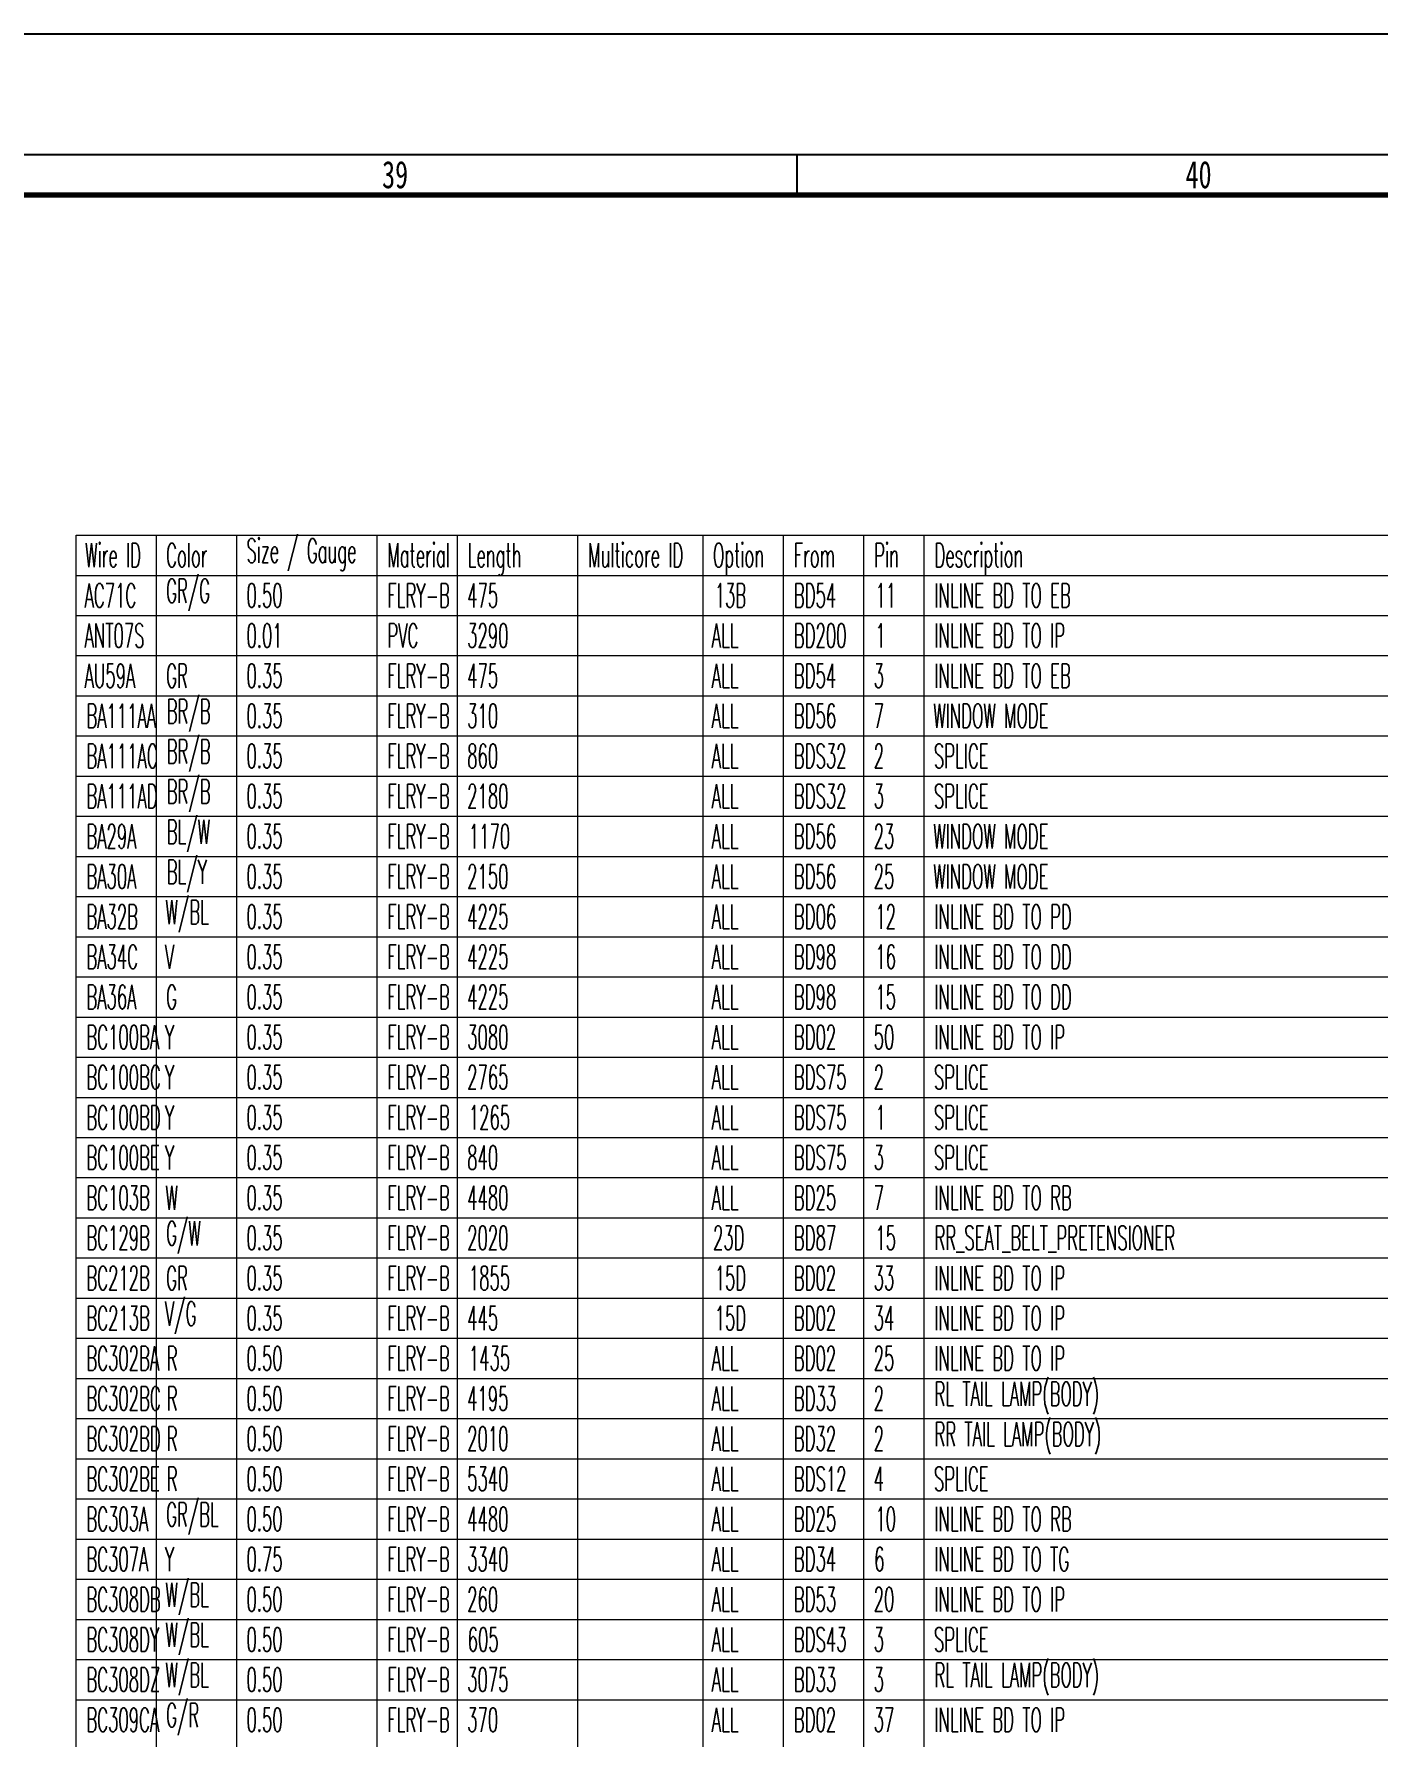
# Model space of a CAD drawing. Header units: inches. Extents: x 47316 to 59086, y 3141 to 11743.
# Drawn here: x 54072.9 to 54240.2, y 6247 to 6459 of the extents above; entities that cross this region are included whole.
import ezdxf

# ---------------------------------------------------------------- set-up
doc = ezdxf.new("R2010")
doc.units = ezdxf.units.IN
doc.header["$MEASUREMENT"] = 0
doc.styles.add('MtX_FangSong_GB2312', font='')
doc.styles.get("Standard").update_dxf_attribs({"font": ''})
doc.styles.get('MtX_FangSong_GB2312').set_extended_font_data('FangSong_GB2312')
doc.styles.get('Standard').set_extended_font_data('SimSun')

msp = doc.modelspace()

# ---------------------------------------------------------------- linework, layer by layer
at = {"color": 0}
for p, q in [((55003.93, 6459.03), (50247.93, 6459.03)), ((50267.93, 6444.03), (54956.93, 6444.03)), ((54167.93, 6439.03), (54167.93, 6444.03))]:
    msp.add_line(p, q, dxfattribs=at)
at = {"color": 0, "lineweight": 70}
msp.add_line((50267.93, 6439.03), (54983.93, 6439.03), dxfattribs=at)
at = {"color": 0, "linetype": 'Continuous', "lineweight": 15}
for p, q in [((54078.14, 5891.63), (54078.14, 6396.63)), ((54078.14, 6396.63), (54404.99, 6396.63)), ((54088.14, 5891.63), (54088.14, 6396.63)), ((54098.14, 5891.63), (54098.14, 6396.63)), ((54115.61, 5891.63), (54115.61, 6396.63)), ((54125.61, 5891.63), (54125.61, 6396.63)), ((54140.61, 5891.63), (54140.61, 6396.63)), ((54156.21, 5891.63), (54156.21, 6396.63)), ((54166.21, 5891.63), (54166.21, 6396.63)), ((54176.21, 5891.63), (54176.21, 6396.63)), ((54183.71, 5891.63), (54183.71, 6396.63)), ((54078.14, 6391.63), (54404.99, 6391.63)), ((54078.14, 6386.63), (54404.99, 6386.63)), ((54078.14, 6381.63), (54404.99, 6381.63)), ((54078.14, 6376.63), (54404.99, 6376.63)), ((54078.14, 6371.63), (54404.99, 6371.63)), ((54078.14, 6366.63), (54404.99, 6366.63)), ((54078.14, 6361.63), (54404.99, 6361.63)), ((54078.14, 6356.63), (54404.99, 6356.63)), ((54078.14, 6351.63), (54404.99, 6351.63)), ((54078.14, 6346.63), (54404.99, 6346.63)), ((54078.14, 6341.63), (54404.99, 6341.63)), ((54078.14, 6336.63), (54404.99, 6336.63)), ((54078.14, 6331.63), (54404.99, 6331.63)), ((54078.14, 6326.63), (54404.99, 6326.63)), ((54078.14, 6321.63), (54404.99, 6321.63)), ((54078.14, 6316.63), (54404.99, 6316.63)), ((54078.14, 6311.63), (54404.99, 6311.63)), ((54078.14, 6306.63), (54404.99, 6306.63)), ((54078.14, 6301.63), (54404.99, 6301.63)), ((54078.14, 6296.63), (54404.99, 6296.63)), ((54078.14, 6291.63), (54404.99, 6291.63)), ((54078.14, 6286.63), (54404.99, 6286.63)), ((54078.14, 6281.63), (54404.99, 6281.63)), ((54078.14, 6276.63), (54404.99, 6276.63)), ((54078.14, 6271.63), (54404.99, 6271.63)), ((54078.14, 6266.63), (54404.99, 6266.63)), ((54078.14, 6261.63), (54404.99, 6261.63)), ((54078.14, 6256.63), (54404.99, 6256.63)), ((54078.14, 6251.63), (54404.99, 6251.63))]:
    msp.add_line(p, q, dxfattribs=at)

# ---------------------------------------------------------------- texts
at = {"color": 0, "style": 'MtX_FangSong_GB2312', "width": 0.7}
for s, p in [('39', (54116.24, 6439.83)), ('40', (54216.26, 6439.83))]:
    msp.add_text(s, height=3.4, dxfattribs=at).set_placement(p)
at = {"color": 140, "linetype": 'Continuous', "lineweight": 15, "char_height": 3, "attachment_point": 1}
for s, insert, width in [('\\Fromans.shx;\\W0.5000000000;\\T1.0000000000;\\o\\lWire ID', (54079.29, 6395.63), 8.0714), ('\\Fromans.shx;\\W0.5000000000;\\T1.0000000000;\\o\\lColor', (54089.36, 6395.63), 5.7143), ('\\Fromans.shx;\\W0.5000000000;\\T1.0000000000;\\o\\lSize / Gauge', (54099.36, 6396.2), 15.9286), ('\\Fromans.shx;\\W0.5000000000;\\T1.0000000000;\\o\\lMaterial', (54116.9, 6395.63), 8.6429), ('\\Fromans.shx;\\W0.5000000000;\\T1.0000000000;\\o\\lLength', (54126.9, 6395.63), 7.4286), ('\\Fromans.shx;\\W0.5000000000;\\T1.0000000000;\\o\\lMulticore ID', (54141.9, 6395.63), 13.5), ('\\Fromans.shx;\\W0.5000000000;\\T1.0000000000;\\o\\lOption', (54157.43, 6395.63), 7.0714), ('\\Fromans.shx;\\W0.5000000000;\\T1.0000000000;\\o\\lFrom', (54167.5, 6395.63), 5.7143), ('\\Fromans.shx;\\W0.5000000000;\\T1.0000000000;\\o\\lPin', (54177.5, 6395.63), 3.4286), ('\\Fromans.shx;\\W0.5000000000;\\T1.0000000000;\\o\\lDescription', (54185, 6395.63), 12.2857)]:
    msp.add_mtext(s, dxfattribs=dict(at, insert=insert, width=width))
at = {"color": 7, "linetype": 'Continuous', "lineweight": 15, "char_height": 3, "attachment_point": 1}
for s, insert, width in [('\\Fromans.shx;\\W0.5000000000;\\T1.0000000000;\\o\\lGR/G', (54089.36, 6391.2), 6.0714), ('\\Fromans.shx;\\W0.5000000000;\\T1.0000000000;\\o\\lAC71C', (54079.21, 6390.63), 7.1429), ('\\Fromans.shx;\\W0.5000000000;\\T1.0000000000;\\o\\l0.50', (54099.36, 6390.63), 5), ('\\Fromans.shx;\\W0.5000000000;\\T1.0000000000;\\o\\lFLRY-B', (54116.9, 6390.63), 8.6429), ('\\Fromans.shx;\\W0.5000000000;\\T1.0000000000;\\o\\l475', (54126.83, 6390.63), 4.2857), ('\\Fromans.shx;\\W0.5000000000;\\T1.0000000000;\\o\\l13B', (54157.64, 6390.63), 4.3571), ('\\Fromans.shx;\\W0.5000000000;\\T1.0000000000;\\o\\lBD54', (54167.5, 6390.63), 5.8571), ('\\Fromans.shx;\\W0.5000000000;\\T1.0000000000;\\o\\l11', (54177.64, 6390.63), 2.8571), ('\\Fromans.shx;\\W0.5000000000;\\T1.0000000000;\\o\\lINLINE BD TO EB', (54185, 6390.63), 19.9286), ('\\Fromans.shx;\\W0.5000000000;\\T1.0000000000;\\o\\lANT07S', (54079.21, 6385.63), 8.2857), ('\\Fromans.shx;\\W0.5000000000;\\T1.0000000000;\\o\\l0.01', (54099.36, 6385.63), 5), ('\\Fromans.shx;\\W0.5000000000;\\T1.0000000000;\\o\\lPVC', (54116.9, 6385.63), 4.2857), ('\\Fromans.shx;\\W0.5000000000;\\T1.0000000000;\\o\\l3290', (54126.83, 6385.63), 5.7143), ('\\Fromans.shx;\\W0.5000000000;\\T1.0000000000;\\o\\lALL', (54157.28, 6385.63), 3.7143), ('\\Fromans.shx;\\W0.5000000000;\\T1.0000000000;\\o\\lBD200', (54167.5, 6385.63), 7.2857), ('\\Fromans.shx;\\W0.5000000000;\\T1.0000000000;\\o\\l1', (54177.64, 6385.63), 1.4286), ('\\Fromans.shx;\\W0.5000000000;\\T1.0000000000;\\o\\lINLINE BD TO IP', (54185, 6385.63), 19.1429), ('\\Fromans.shx;\\W0.5000000000;\\T1.0000000000;\\o\\lAU59A', (54079.21, 6380.63), 7), ('\\Fromans.shx;\\W0.5000000000;\\T1.0000000000;\\o\\lGR', (54089.36, 6380.63), 3), ('\\Fromans.shx;\\W0.5000000000;\\T1.0000000000;\\o\\l0.35', (54099.36, 6380.63), 5), ('\\Fromans.shx;\\W0.5000000000;\\T1.0000000000;\\o\\lFLRY-B', (54116.9, 6380.63), 8.6429), ('\\Fromans.shx;\\W0.5000000000;\\T1.0000000000;\\o\\l475', (54126.83, 6380.63), 4.2857), ('\\Fromans.shx;\\W0.5000000000;\\T1.0000000000;\\o\\lALL', (54157.28, 6380.63), 3.7143), ('\\Fromans.shx;\\W0.5000000000;\\T1.0000000000;\\o\\lBD54', (54167.5, 6380.63), 5.8571), ('\\Fromans.shx;\\W0.5000000000;\\T1.0000000000;\\o\\l3', (54177.43, 6380.63), 1.4286), ('\\Fromans.shx;\\W0.5000000000;\\T1.0000000000;\\o\\lINLINE BD TO EB', (54185, 6380.63), 19.9286), ('\\Fromans.shx;\\W0.5000000000;\\T1.0000000000;\\o\\lBR/B', (54089.43, 6376.2), 6.0714), ('\\Fromans.shx;\\W0.5000000000;\\T1.0000000000;\\o\\lBA111AA', (54079.43, 6375.63), 9.6429), ('\\Fromans.shx;\\W0.5000000000;\\T1.0000000000;\\o\\l0.35', (54099.36, 6375.63), 5), ('\\Fromans.shx;\\W0.5000000000;\\T1.0000000000;\\o\\lFLRY-B', (54116.9, 6375.63), 8.6429), ('\\Fromans.shx;\\W0.5000000000;\\T1.0000000000;\\o\\l310', (54126.83, 6375.63), 4.2857), ('\\Fromans.shx;\\W0.5000000000;\\T1.0000000000;\\o\\lALL', (54157.28, 6375.63), 3.7143), ('\\Fromans.shx;\\W0.5000000000;\\T1.0000000000;\\o\\lBD56', (54167.5, 6375.63), 5.8571), ('\\Fromans.shx;\\W0.5000000000;\\T1.0000000000;\\o\\l7', (54177.43, 6375.63), 1.4286), ('\\Fromans.shx;\\W0.5000000000;\\T1.0000000000;\\o\\lWINDOW MODE', (54184.86, 6375.63), 16.2857), ('\\Fromans.shx;\\W0.5000000000;\\T1.0000000000;\\o\\lBR/B', (54089.43, 6371.2), 6.0714), ('\\Fromans.shx;\\W0.5000000000;\\T1.0000000000;\\o\\lBA111AC', (54079.43, 6370.63), 9.8571), ('\\Fromans.shx;\\W0.5000000000;\\T1.0000000000;\\o\\l0.35', (54099.36, 6370.63), 5), ('\\Fromans.shx;\\W0.5000000000;\\T1.0000000000;\\o\\lFLRY-B', (54116.9, 6370.63), 8.6429), ('\\Fromans.shx;\\W0.5000000000;\\T1.0000000000;\\o\\l860', (54126.83, 6370.63), 4.2857), ('\\Fromans.shx;\\W0.5000000000;\\T1.0000000000;\\o\\lALL', (54157.28, 6370.63), 3.7143), ('\\Fromans.shx;\\W0.5000000000;\\T1.0000000000;\\o\\lBDS32', (54167.5, 6370.63), 7.2857), ('\\Fromans.shx;\\W0.5000000000;\\T1.0000000000;\\o\\l2', (54177.43, 6370.63), 1.4286), ('\\Fromans.shx;\\W0.5000000000;\\T1.0000000000;\\o\\lSPLICE', (54184.93, 6370.63), 7.5714), ('\\Fromans.shx;\\W0.5000000000;\\T1.0000000000;\\o\\lBA111AD', (54079.43, 6365.63), 9.8571), ('\\Fromans.shx;\\W0.5000000000;\\T1.0000000000;\\o\\lBR/B', (54089.43, 6366.2), 6.0714), ('\\Fromans.shx;\\W0.5000000000;\\T1.0000000000;\\o\\l0.35', (54099.36, 6365.63), 5), ('\\Fromans.shx;\\W0.5000000000;\\T1.0000000000;\\o\\lFLRY-B', (54116.9, 6365.63), 8.6429), ('\\Fromans.shx;\\W0.5000000000;\\T1.0000000000;\\o\\l2180', (54126.83, 6365.63), 5.7143), ('\\Fromans.shx;\\W0.5000000000;\\T1.0000000000;\\o\\lALL', (54157.28, 6365.63), 3.7143), ('\\Fromans.shx;\\W0.5000000000;\\T1.0000000000;\\o\\lBDS32', (54167.5, 6365.63), 7.2857), ('\\Fromans.shx;\\W0.5000000000;\\T1.0000000000;\\o\\l3', (54177.43, 6365.63), 1.4286), ('\\Fromans.shx;\\W0.5000000000;\\T1.0000000000;\\o\\lSPLICE', (54184.93, 6365.63), 7.5714), ('\\Fromans.shx;\\W0.5000000000;\\T1.0000000000;\\o\\lBL/W', (54089.43, 6361.2), 6), ('\\Fromans.shx;\\W0.5000000000;\\T1.0000000000;\\o\\lBA29A', (54079.43, 6360.63), 6.9286), ('\\Fromans.shx;\\W0.5000000000;\\T1.0000000000;\\o\\l0.35', (54099.36, 6360.63), 5), ('\\Fromans.shx;\\W0.5000000000;\\T1.0000000000;\\o\\lFLRY-B', (54116.9, 6360.63), 8.6429), ('\\Fromans.shx;\\W0.5000000000;\\T1.0000000000;\\o\\l1170', (54127.04, 6360.63), 5.7143), ('\\Fromans.shx;\\W0.5000000000;\\T1.0000000000;\\o\\lALL', (54157.28, 6360.63), 3.7143), ('\\Fromans.shx;\\W0.5000000000;\\T1.0000000000;\\o\\lBD56', (54167.5, 6360.63), 5.8571), ('\\Fromans.shx;\\W0.5000000000;\\T1.0000000000;\\o\\l23', (54177.43, 6360.63), 2.8571), ('\\Fromans.shx;\\W0.5000000000;\\T1.0000000000;\\o\\lWINDOW MODE', (54184.86, 6360.63), 16.2857), ('\\Fromans.shx;\\W0.5000000000;\\T1.0000000000;\\o\\lBA30A', (54079.43, 6355.63), 6.9286), ('\\Fromans.shx;\\W0.5000000000;\\T1.0000000000;\\o\\lBL/Y', (54089.43, 6356.2), 5.5714), ('\\Fromans.shx;\\W0.5000000000;\\T1.0000000000;\\o\\l0.35', (54099.36, 6355.63), 5), ('\\Fromans.shx;\\W0.5000000000;\\T1.0000000000;\\o\\lFLRY-B', (54116.9, 6355.63), 8.6429), ('\\Fromans.shx;\\W0.5000000000;\\T1.0000000000;\\o\\l2150', (54126.83, 6355.63), 5.7143), ('\\Fromans.shx;\\W0.5000000000;\\T1.0000000000;\\o\\lALL', (54157.28, 6355.63), 3.7143), ('\\Fromans.shx;\\W0.5000000000;\\T1.0000000000;\\o\\lBD56', (54167.5, 6355.63), 5.8571), ('\\Fromans.shx;\\W0.5000000000;\\T1.0000000000;\\o\\l25', (54177.43, 6355.63), 2.8571), ('\\Fromans.shx;\\W0.5000000000;\\T1.0000000000;\\o\\lWINDOW MODE', (54184.86, 6355.63), 16.2857), ('\\Fromans.shx;\\W0.5000000000;\\T1.0000000000;\\o\\lBA32B', (54079.43, 6350.63), 7.1429), ('\\Fromans.shx;\\W0.5000000000;\\T1.0000000000;\\o\\lW/BL', (54089.29, 6351.2), 6), ('\\Fromans.shx;\\W0.5000000000;\\T1.0000000000;\\o\\l0.35', (54099.36, 6350.63), 5), ('\\Fromans.shx;\\W0.5000000000;\\T1.0000000000;\\o\\lFLRY-B', (54116.9, 6350.63), 8.6429), ('\\Fromans.shx;\\W0.5000000000;\\T1.0000000000;\\o\\l4225', (54126.83, 6350.63), 5.7143), ('\\Fromans.shx;\\W0.5000000000;\\T1.0000000000;\\o\\lALL', (54157.28, 6350.63), 3.7143), ('\\Fromans.shx;\\W0.5000000000;\\T1.0000000000;\\o\\lBD06', (54167.5, 6350.63), 5.8571), ('\\Fromans.shx;\\W0.5000000000;\\T1.0000000000;\\o\\l12', (54177.64, 6350.63), 2.8571), ('\\Fromans.shx;\\W0.5000000000;\\T1.0000000000;\\o\\lINLINE BD TO PD', (54185, 6350.63), 20.0714), ('\\Fromans.shx;\\W0.5000000000;\\T1.0000000000;\\o\\lBA34C', (54079.43, 6345.63), 7.1429), ('\\Fromans.shx;\\W0.5000000000;\\T1.0000000000;\\o\\lV', (54089.21, 6345.63), 1.2857), ('\\Fromans.shx;\\W0.5000000000;\\T1.0000000000;\\o\\l0.35', (54099.36, 6345.63), 5), ('\\Fromans.shx;\\W0.5000000000;\\T1.0000000000;\\o\\lFLRY-B', (54116.9, 6345.63), 8.6429), ('\\Fromans.shx;\\W0.5000000000;\\T1.0000000000;\\o\\l4225', (54126.83, 6345.63), 5.7143), ('\\Fromans.shx;\\W0.5000000000;\\T1.0000000000;\\o\\lALL', (54157.28, 6345.63), 3.7143), ('\\Fromans.shx;\\W0.5000000000;\\T1.0000000000;\\o\\lBD98', (54167.5, 6345.63), 5.8571), ('\\Fromans.shx;\\W0.5000000000;\\T1.0000000000;\\o\\l16', (54177.64, 6345.63), 2.8571), ('\\Fromans.shx;\\W0.5000000000;\\T1.0000000000;\\o\\lINLINE BD TO DD', (54185, 6345.63), 20.0714), ('\\Fromans.shx;\\W0.5000000000;\\T1.0000000000;\\o\\lBA36A', (54079.43, 6340.63), 6.9286), ('\\Fromans.shx;\\W0.5000000000;\\T1.0000000000;\\o\\lG', (54089.36, 6340.63), 1.5), ('\\Fromans.shx;\\W0.5000000000;\\T1.0000000000;\\o\\l0.35', (54099.36, 6340.63), 5), ('\\Fromans.shx;\\W0.5000000000;\\T1.0000000000;\\o\\lFLRY-B', (54116.9, 6340.63), 8.6429), ('\\Fromans.shx;\\W0.5000000000;\\T1.0000000000;\\o\\l4225', (54126.83, 6340.63), 5.7143), ('\\Fromans.shx;\\W0.5000000000;\\T1.0000000000;\\o\\lALL', (54157.28, 6340.63), 3.7143), ('\\Fromans.shx;\\W0.5000000000;\\T1.0000000000;\\o\\lBD98', (54167.5, 6340.63), 5.8571), ('\\Fromans.shx;\\W0.5000000000;\\T1.0000000000;\\o\\l15', (54177.64, 6340.63), 2.8571), ('\\Fromans.shx;\\W0.5000000000;\\T1.0000000000;\\o\\lINLINE BD TO DD', (54185, 6340.63), 20.0714), ('\\Fromans.shx;\\W0.5000000000;\\T1.0000000000;\\o\\lBC100BA', (54079.43, 6335.63), 10.0714), ('\\Fromans.shx;\\W0.5000000000;\\T1.0000000000;\\o\\lY', (54089.21, 6335.63), 1.2857), ('\\Fromans.shx;\\W0.5000000000;\\T1.0000000000;\\o\\l0.35', (54099.36, 6335.63), 5), ('\\Fromans.shx;\\W0.5000000000;\\T1.0000000000;\\o\\lFLRY-B', (54116.9, 6335.63), 8.6429), ('\\Fromans.shx;\\W0.5000000000;\\T1.0000000000;\\o\\l3080', (54126.83, 6335.63), 5.7143), ('\\Fromans.shx;\\W0.5000000000;\\T1.0000000000;\\o\\lALL', (54157.28, 6335.63), 3.7143), ('\\Fromans.shx;\\W0.5000000000;\\T1.0000000000;\\o\\lBD02', (54167.5, 6335.63), 5.8571), ('\\Fromans.shx;\\W0.5000000000;\\T1.0000000000;\\o\\l50', (54177.43, 6335.63), 2.8571), ('\\Fromans.shx;\\W0.5000000000;\\T1.0000000000;\\o\\lINLINE BD TO IP', (54185, 6335.63), 19.1429), ('\\Fromans.shx;\\W0.5000000000;\\T1.0000000000;\\o\\lBC100BC', (54079.43, 6330.63), 10.2857), ('\\Fromans.shx;\\W0.5000000000;\\T1.0000000000;\\o\\lY', (54089.21, 6330.63), 1.2857), ('\\Fromans.shx;\\W0.5000000000;\\T1.0000000000;\\o\\l0.35', (54099.36, 6330.63), 5), ('\\Fromans.shx;\\W0.5000000000;\\T1.0000000000;\\o\\lFLRY-B', (54116.9, 6330.63), 8.6429), ('\\Fromans.shx;\\W0.5000000000;\\T1.0000000000;\\o\\l2765', (54126.83, 6330.63), 5.7143), ('\\Fromans.shx;\\W0.5000000000;\\T1.0000000000;\\o\\lALL', (54157.28, 6330.63), 3.7143), ('\\Fromans.shx;\\W0.5000000000;\\T1.0000000000;\\o\\lBDS75', (54167.5, 6330.63), 7.2857), ('\\Fromans.shx;\\W0.5000000000;\\T1.0000000000;\\o\\l2', (54177.43, 6330.63), 1.4286), ('\\Fromans.shx;\\W0.5000000000;\\T1.0000000000;\\o\\lSPLICE', (54184.93, 6330.63), 7.5714), ('\\Fromans.shx;\\W0.5000000000;\\T1.0000000000;\\o\\lBC100BD', (54079.43, 6325.63), 10.2857), ('\\Fromans.shx;\\W0.5000000000;\\T1.0000000000;\\o\\lY', (54089.21, 6325.63), 1.2857), ('\\Fromans.shx;\\W0.5000000000;\\T1.0000000000;\\o\\l0.35', (54099.36, 6325.63), 5), ('\\Fromans.shx;\\W0.5000000000;\\T1.0000000000;\\o\\lFLRY-B', (54116.9, 6325.63), 8.6429), ('\\Fromans.shx;\\W0.5000000000;\\T1.0000000000;\\o\\l1265', (54127.04, 6325.63), 5.7143), ('\\Fromans.shx;\\W0.5000000000;\\T1.0000000000;\\o\\lALL', (54157.28, 6325.63), 3.7143), ('\\Fromans.shx;\\W0.5000000000;\\T1.0000000000;\\o\\lBDS75', (54167.5, 6325.63), 7.2857), ('\\Fromans.shx;\\W0.5000000000;\\T1.0000000000;\\o\\l1', (54177.64, 6325.63), 1.4286), ('\\Fromans.shx;\\W0.5000000000;\\T1.0000000000;\\o\\lSPLICE', (54184.93, 6325.63), 7.5714), ('\\Fromans.shx;\\W0.5000000000;\\T1.0000000000;\\o\\lBC100BE', (54079.43, 6320.63), 10.1429), ('\\Fromans.shx;\\W0.5000000000;\\T1.0000000000;\\o\\lY', (54089.21, 6320.63), 1.2857), ('\\Fromans.shx;\\W0.5000000000;\\T1.0000000000;\\o\\l0.35', (54099.36, 6320.63), 5), ('\\Fromans.shx;\\W0.5000000000;\\T1.0000000000;\\o\\lFLRY-B', (54116.9, 6320.63), 8.6429), ('\\Fromans.shx;\\W0.5000000000;\\T1.0000000000;\\o\\l840', (54126.83, 6320.63), 4.2857), ('\\Fromans.shx;\\W0.5000000000;\\T1.0000000000;\\o\\lALL', (54157.28, 6320.63), 3.7143), ('\\Fromans.shx;\\W0.5000000000;\\T1.0000000000;\\o\\lBDS75', (54167.5, 6320.63), 7.2857), ('\\Fromans.shx;\\W0.5000000000;\\T1.0000000000;\\o\\l3', (54177.43, 6320.63), 1.4286), ('\\Fromans.shx;\\W0.5000000000;\\T1.0000000000;\\o\\lSPLICE', (54184.93, 6320.63), 7.5714), ('\\Fromans.shx;\\W0.5000000000;\\T1.0000000000;\\o\\lBC103B', (54079.43, 6315.63), 8.7857), ('\\Fromans.shx;\\W0.5000000000;\\T1.0000000000;\\o\\lW', (54089.29, 6315.63), 1.7143), ('\\Fromans.shx;\\W0.5000000000;\\T1.0000000000;\\o\\l0.35', (54099.36, 6315.63), 5), ('\\Fromans.shx;\\W0.5000000000;\\T1.0000000000;\\o\\lFLRY-B', (54116.9, 6315.63), 8.6429), ('\\Fromans.shx;\\W0.5000000000;\\T1.0000000000;\\o\\l4480', (54126.83, 6315.63), 5.7143), ('\\Fromans.shx;\\W0.5000000000;\\T1.0000000000;\\o\\lALL', (54157.28, 6315.63), 3.7143), ('\\Fromans.shx;\\W0.5000000000;\\T1.0000000000;\\o\\lBD25', (54167.5, 6315.63), 5.8571), ('\\Fromans.shx;\\W0.5000000000;\\T1.0000000000;\\o\\l7', (54177.43, 6315.63), 1.4286), ('\\Fromans.shx;\\W0.5000000000;\\T1.0000000000;\\o\\lINLINE BD TO RB', (54185, 6315.63), 20.0714), ('\\Fromans.shx;\\W0.5000000000;\\T1.0000000000;\\o\\lBC129B', (54079.43, 6310.63), 8.7857), ('\\Fromans.shx;\\W0.5000000000;\\T1.0000000000;\\o\\lG/W', (54089.36, 6311.2), 4.7857), ('\\Fromans.shx;\\W0.5000000000;\\T1.0000000000;\\o\\l0.35', (54099.36, 6310.63), 5), ('\\Fromans.shx;\\W0.5000000000;\\T1.0000000000;\\o\\lFLRY-B', (54116.9, 6310.63), 8.6429), ('\\Fromans.shx;\\W0.5000000000;\\T1.0000000000;\\o\\l2020', (54126.83, 6310.63), 5.7143), ('\\Fromans.shx;\\W0.5000000000;\\T1.0000000000;\\o\\l23D', (54157.43, 6310.63), 4.3571), ('\\Fromans.shx;\\W0.5000000000;\\T1.0000000000;\\o\\lBD87', (54167.5, 6310.63), 5.8571), ('\\Fromans.shx;\\W0.5000000000;\\T1.0000000000;\\o\\l15', (54177.64, 6310.63), 2.8571), ('\\Fromans.shx;\\W0.5000000000;\\T1.0000000000;\\o\\lRR_SEAT_BELT_PRETENSIONER', (54185, 6310.63), 35), ('\\Fromans.shx;\\W0.5000000000;\\T1.0000000000;\\o\\lBC212B', (54079.43, 6305.63), 8.7857), ('\\Fromans.shx;\\W0.5000000000;\\T1.0000000000;\\o\\lGR', (54089.36, 6305.63), 3), ('\\Fromans.shx;\\W0.5000000000;\\T1.0000000000;\\o\\l0.35', (54099.36, 6305.63), 5), ('\\Fromans.shx;\\W0.5000000000;\\T1.0000000000;\\o\\lFLRY-B', (54116.9, 6305.63), 8.6429), ('\\Fromans.shx;\\W0.5000000000;\\T1.0000000000;\\o\\l1855', (54127.04, 6305.63), 5.7143), ('\\Fromans.shx;\\W0.5000000000;\\T1.0000000000;\\o\\l15D', (54157.64, 6305.63), 4.3571), ('\\Fromans.shx;\\W0.5000000000;\\T1.0000000000;\\o\\lBD02', (54167.5, 6305.63), 5.8571), ('\\Fromans.shx;\\W0.5000000000;\\T1.0000000000;\\o\\l33', (54177.43, 6305.63), 2.8571), ('\\Fromans.shx;\\W0.5000000000;\\T1.0000000000;\\o\\lINLINE BD TO IP', (54185, 6305.63), 19.1429), ('\\Fromans.shx;\\W0.5000000000;\\T1.0000000000;\\o\\lBC213B', (54079.43, 6300.63), 8.7857), ('\\Fromans.shx;\\W0.5000000000;\\T1.0000000000;\\o\\lV/G', (54089.21, 6301.2), 4.3571), ('\\Fromans.shx;\\W0.5000000000;\\T1.0000000000;\\o\\l0.35', (54099.36, 6300.63), 5), ('\\Fromans.shx;\\W0.5000000000;\\T1.0000000000;\\o\\lFLRY-B', (54116.9, 6300.63), 8.6429), ('\\Fromans.shx;\\W0.5000000000;\\T1.0000000000;\\o\\l445', (54126.83, 6300.63), 4.2857), ('\\Fromans.shx;\\W0.5000000000;\\T1.0000000000;\\o\\l15D', (54157.64, 6300.63), 4.3571), ('\\Fromans.shx;\\W0.5000000000;\\T1.0000000000;\\o\\lBD02', (54167.5, 6300.63), 5.8571), ('\\Fromans.shx;\\W0.5000000000;\\T1.0000000000;\\o\\l34', (54177.43, 6300.63), 2.8571), ('\\Fromans.shx;\\W0.5000000000;\\T1.0000000000;\\o\\lINLINE BD TO IP', (54185, 6300.63), 19.1429), ('\\Fromans.shx;\\W0.5000000000;\\T1.0000000000;\\o\\lBC302BA', (54079.43, 6295.63), 10.0714), ('\\Fromans.shx;\\W0.5000000000;\\T1.0000000000;\\o\\lR', (54089.43, 6295.63), 1.5), ('\\Fromans.shx;\\W0.5000000000;\\T1.0000000000;\\o\\l0.50', (54099.36, 6295.63), 5), ('\\Fromans.shx;\\W0.5000000000;\\T1.0000000000;\\o\\lFLRY-B', (54116.9, 6295.63), 8.6429), ('\\Fromans.shx;\\W0.5000000000;\\T1.0000000000;\\o\\l1435', (54127.04, 6295.63), 5.7143), ('\\Fromans.shx;\\W0.5000000000;\\T1.0000000000;\\o\\lALL', (54157.28, 6295.63), 3.7143), ('\\Fromans.shx;\\W0.5000000000;\\T1.0000000000;\\o\\lBD02', (54167.5, 6295.63), 5.8571), ('\\Fromans.shx;\\W0.5000000000;\\T1.0000000000;\\o\\l25', (54177.43, 6295.63), 2.8571), ('\\Fromans.shx;\\W0.5000000000;\\T1.0000000000;\\o\\lINLINE BD TO IP', (54185, 6295.63), 19.1429), ('\\Fromans.shx;\\W0.5000000000;\\T1.0000000000;\\o\\lRL TAIL LAMP(BODY)', (54185, 6291.2), 23.5), ('\\Fromans.shx;\\W0.5000000000;\\T1.0000000000;\\o\\lBC302BC', (54079.43, 6290.63), 10.2857), ('\\Fromans.shx;\\W0.5000000000;\\T1.0000000000;\\o\\lR', (54089.43, 6290.63), 1.5), ('\\Fromans.shx;\\W0.5000000000;\\T1.0000000000;\\o\\l0.50', (54099.36, 6290.63), 5), ('\\Fromans.shx;\\W0.5000000000;\\T1.0000000000;\\o\\lFLRY-B', (54116.9, 6290.63), 8.6429), ('\\Fromans.shx;\\W0.5000000000;\\T1.0000000000;\\o\\l4195', (54126.83, 6290.63), 5.7143), ('\\Fromans.shx;\\W0.5000000000;\\T1.0000000000;\\o\\lALL', (54157.28, 6290.63), 3.7143), ('\\Fromans.shx;\\W0.5000000000;\\T1.0000000000;\\o\\lBD33', (54167.5, 6290.63), 5.8571), ('\\Fromans.shx;\\W0.5000000000;\\T1.0000000000;\\o\\l2', (54177.43, 6290.63), 1.4286), ('\\Fromans.shx;\\W0.5000000000;\\T1.0000000000;\\o\\lBC302BD', (54079.43, 6285.63), 10.2857), ('\\Fromans.shx;\\W0.5000000000;\\T1.0000000000;\\o\\lR', (54089.43, 6285.63), 1.5), ('\\Fromans.shx;\\W0.5000000000;\\T1.0000000000;\\o\\l0.50', (54099.36, 6285.63), 5), ('\\Fromans.shx;\\W0.5000000000;\\T1.0000000000;\\o\\lFLRY-B', (54116.9, 6285.63), 8.6429), ('\\Fromans.shx;\\W0.5000000000;\\T1.0000000000;\\o\\l2010', (54126.83, 6285.63), 5.7143), ('\\Fromans.shx;\\W0.5000000000;\\T1.0000000000;\\o\\lALL', (54157.28, 6285.63), 3.7143), ('\\Fromans.shx;\\W0.5000000000;\\T1.0000000000;\\o\\lBD32', (54167.5, 6285.63), 5.8571), ('\\Fromans.shx;\\W0.5000000000;\\T1.0000000000;\\o\\l2', (54177.43, 6285.63), 1.4286), ('\\Fromans.shx;\\W0.5000000000;\\T1.0000000000;\\o\\lRR TAIL LAMP(BODY)', (54185, 6286.2), 23.7857), ('\\Fromans.shx;\\W0.5000000000;\\T1.0000000000;\\o\\lBC302BE', (54079.43, 6280.63), 10.1429), ('\\Fromans.shx;\\W0.5000000000;\\T1.0000000000;\\o\\lR', (54089.43, 6280.63), 1.5), ('\\Fromans.shx;\\W0.5000000000;\\T1.0000000000;\\o\\l0.50', (54099.36, 6280.63), 5), ('\\Fromans.shx;\\W0.5000000000;\\T1.0000000000;\\o\\lFLRY-B', (54116.9, 6280.63), 8.6429), ('\\Fromans.shx;\\W0.5000000000;\\T1.0000000000;\\o\\l5340', (54126.83, 6280.63), 5.7143), ('\\Fromans.shx;\\W0.5000000000;\\T1.0000000000;\\o\\lALL', (54157.28, 6280.63), 3.7143), ('\\Fromans.shx;\\W0.5000000000;\\T1.0000000000;\\o\\lBDS12', (54167.5, 6280.63), 7.2857), ('\\Fromans.shx;\\W0.5000000000;\\T1.0000000000;\\o\\l4', (54177.43, 6280.63), 1.4286), ('\\Fromans.shx;\\W0.5000000000;\\T1.0000000000;\\o\\lSPLICE', (54184.93, 6280.63), 7.5714), ('\\Fromans.shx;\\W0.5000000000;\\T1.0000000000;\\o\\lGR/BL', (54089.36, 6276.2), 7.2857), ('\\Fromans.shx;\\W0.5000000000;\\T1.0000000000;\\o\\lBC303A', (54079.43, 6275.63), 8.5714), ('\\Fromans.shx;\\W0.5000000000;\\T1.0000000000;\\o\\l0.50', (54099.36, 6275.63), 5), ('\\Fromans.shx;\\W0.5000000000;\\T1.0000000000;\\o\\lFLRY-B', (54116.9, 6275.63), 8.6429), ('\\Fromans.shx;\\W0.5000000000;\\T1.0000000000;\\o\\l4480', (54126.83, 6275.63), 5.7143), ('\\Fromans.shx;\\W0.5000000000;\\T1.0000000000;\\o\\lALL', (54157.28, 6275.63), 3.7143), ('\\Fromans.shx;\\W0.5000000000;\\T1.0000000000;\\o\\lBD25', (54167.5, 6275.63), 5.8571), ('\\Fromans.shx;\\W0.5000000000;\\T1.0000000000;\\o\\l10', (54177.64, 6275.63), 2.8571), ('\\Fromans.shx;\\W0.5000000000;\\T1.0000000000;\\o\\lINLINE BD TO RB', (54185, 6275.63), 20.0714), ('\\Fromans.shx;\\W0.5000000000;\\T1.0000000000;\\o\\lBC307A', (54079.43, 6270.63), 8.5714), ('\\Fromans.shx;\\W0.5000000000;\\T1.0000000000;\\o\\lY', (54089.21, 6270.63), 1.2857), ('\\Fromans.shx;\\W0.5000000000;\\T1.0000000000;\\o\\l0.75', (54099.36, 6270.63), 5), ('\\Fromans.shx;\\W0.5000000000;\\T1.0000000000;\\o\\lFLRY-B', (54116.9, 6270.63), 8.6429), ('\\Fromans.shx;\\W0.5000000000;\\T1.0000000000;\\o\\l3340', (54126.83, 6270.63), 5.7143), ('\\Fromans.shx;\\W0.5000000000;\\T1.0000000000;\\o\\lALL', (54157.28, 6270.63), 3.7143), ('\\Fromans.shx;\\W0.5000000000;\\T1.0000000000;\\o\\lBD34', (54167.5, 6270.63), 5.8571), ('\\Fromans.shx;\\W0.5000000000;\\T1.0000000000;\\o\\l6', (54177.5, 6270.63), 1.4286), ('\\Fromans.shx;\\W0.5000000000;\\T1.0000000000;\\o\\lINLINE BD TO TG', (54185, 6270.63), 19.7143), ('\\Fromans.shx;\\W0.5000000000;\\T1.0000000000;\\o\\lW/BL', (54089.29, 6266.2), 6), ('\\Fromans.shx;\\W0.5000000000;\\T1.0000000000;\\o\\lBC308DB', (54079.43, 6265.63), 10.2857), ('\\Fromans.shx;\\W0.5000000000;\\T1.0000000000;\\o\\l0.50', (54099.36, 6265.63), 5), ('\\Fromans.shx;\\W0.5000000000;\\T1.0000000000;\\o\\lFLRY-B', (54116.9, 6265.63), 8.6429), ('\\Fromans.shx;\\W0.5000000000;\\T1.0000000000;\\o\\l260', (54126.83, 6265.63), 4.2857), ('\\Fromans.shx;\\W0.5000000000;\\T1.0000000000;\\o\\lALL', (54157.28, 6265.63), 3.7143), ('\\Fromans.shx;\\W0.5000000000;\\T1.0000000000;\\o\\lBD53', (54167.5, 6265.63), 5.8571), ('\\Fromans.shx;\\W0.5000000000;\\T1.0000000000;\\o\\l20', (54177.43, 6265.63), 2.8571), ('\\Fromans.shx;\\W0.5000000000;\\T1.0000000000;\\o\\lINLINE BD TO IP', (54185, 6265.63), 19.1429), ('\\Fromans.shx;\\W0.5000000000;\\T1.0000000000;\\o\\lW/BL', (54089.29, 6261.2), 6), ('\\Fromans.shx;\\W0.5000000000;\\T1.0000000000;\\o\\lBC308DY', (54079.43, 6260.63), 10.0714), ('\\Fromans.shx;\\W0.5000000000;\\T1.0000000000;\\o\\l0.50', (54099.36, 6260.63), 5), ('\\Fromans.shx;\\W0.5000000000;\\T1.0000000000;\\o\\lFLRY-B', (54116.9, 6260.63), 8.6429), ('\\Fromans.shx;\\W0.5000000000;\\T1.0000000000;\\o\\l605', (54126.9, 6260.63), 4.2857), ('\\Fromans.shx;\\W0.5000000000;\\T1.0000000000;\\o\\lALL', (54157.28, 6260.63), 3.7143), ('\\Fromans.shx;\\W0.5000000000;\\T1.0000000000;\\o\\lBDS43', (54167.5, 6260.63), 7.2857), ('\\Fromans.shx;\\W0.5000000000;\\T1.0000000000;\\o\\l3', (54177.43, 6260.63), 1.4286), ('\\Fromans.shx;\\W0.5000000000;\\T1.0000000000;\\o\\lSPLICE', (54184.93, 6260.63), 7.5714), ('\\Fromans.shx;\\W0.5000000000;\\T1.0000000000;\\o\\lBC308DZ', (54079.43, 6255.63), 10.2143), ('\\Fromans.shx;\\W0.5000000000;\\T1.0000000000;\\o\\lW/BL', (54089.29, 6256.2), 6), ('\\Fromans.shx;\\W0.5000000000;\\T1.0000000000;\\o\\l0.50', (54099.36, 6255.63), 5), ('\\Fromans.shx;\\W0.5000000000;\\T1.0000000000;\\o\\lFLRY-B', (54116.9, 6255.63), 8.6429), ('\\Fromans.shx;\\W0.5000000000;\\T1.0000000000;\\o\\l3075', (54126.83, 6255.63), 5.7143), ('\\Fromans.shx;\\W0.5000000000;\\T1.0000000000;\\o\\lALL', (54157.28, 6255.63), 3.7143), ('\\Fromans.shx;\\W0.5000000000;\\T1.0000000000;\\o\\lBD33', (54167.5, 6255.63), 5.8571), ('\\Fromans.shx;\\W0.5000000000;\\T1.0000000000;\\o\\l3', (54177.43, 6255.63), 1.4286), ('\\Fromans.shx;\\W0.5000000000;\\T1.0000000000;\\o\\lRL TAIL LAMP(BODY)', (54185, 6256.2), 23.5), ('\\Fromans.shx;\\W0.5000000000;\\T1.0000000000;\\o\\lG/R', (54089.36, 6251.2), 4.5714), ('\\Fromans.shx;\\W0.5000000000;\\T1.0000000000;\\o\\lBC309CA', (54079.43, 6250.63), 10.0714), ('\\Fromans.shx;\\W0.5000000000;\\T1.0000000000;\\o\\l0.50', (54099.36, 6250.63), 5), ('\\Fromans.shx;\\W0.5000000000;\\T1.0000000000;\\o\\lFLRY-B', (54116.9, 6250.63), 8.6429), ('\\Fromans.shx;\\W0.5000000000;\\T1.0000000000;\\o\\l370', (54126.83, 6250.63), 4.2857), ('\\Fromans.shx;\\W0.5000000000;\\T1.0000000000;\\o\\lALL', (54157.28, 6250.63), 3.7143), ('\\Fromans.shx;\\W0.5000000000;\\T1.0000000000;\\o\\lBD02', (54167.5, 6250.63), 5.8571), ('\\Fromans.shx;\\W0.5000000000;\\T1.0000000000;\\o\\l37', (54177.43, 6250.63), 2.8571), ('\\Fromans.shx;\\W0.5000000000;\\T1.0000000000;\\o\\lINLINE BD TO IP', (54185, 6250.63), 19.1429)]:
    msp.add_mtext(s, dxfattribs=dict(at, insert=insert, width=width))

doc.saveas('drawing.dxf')
